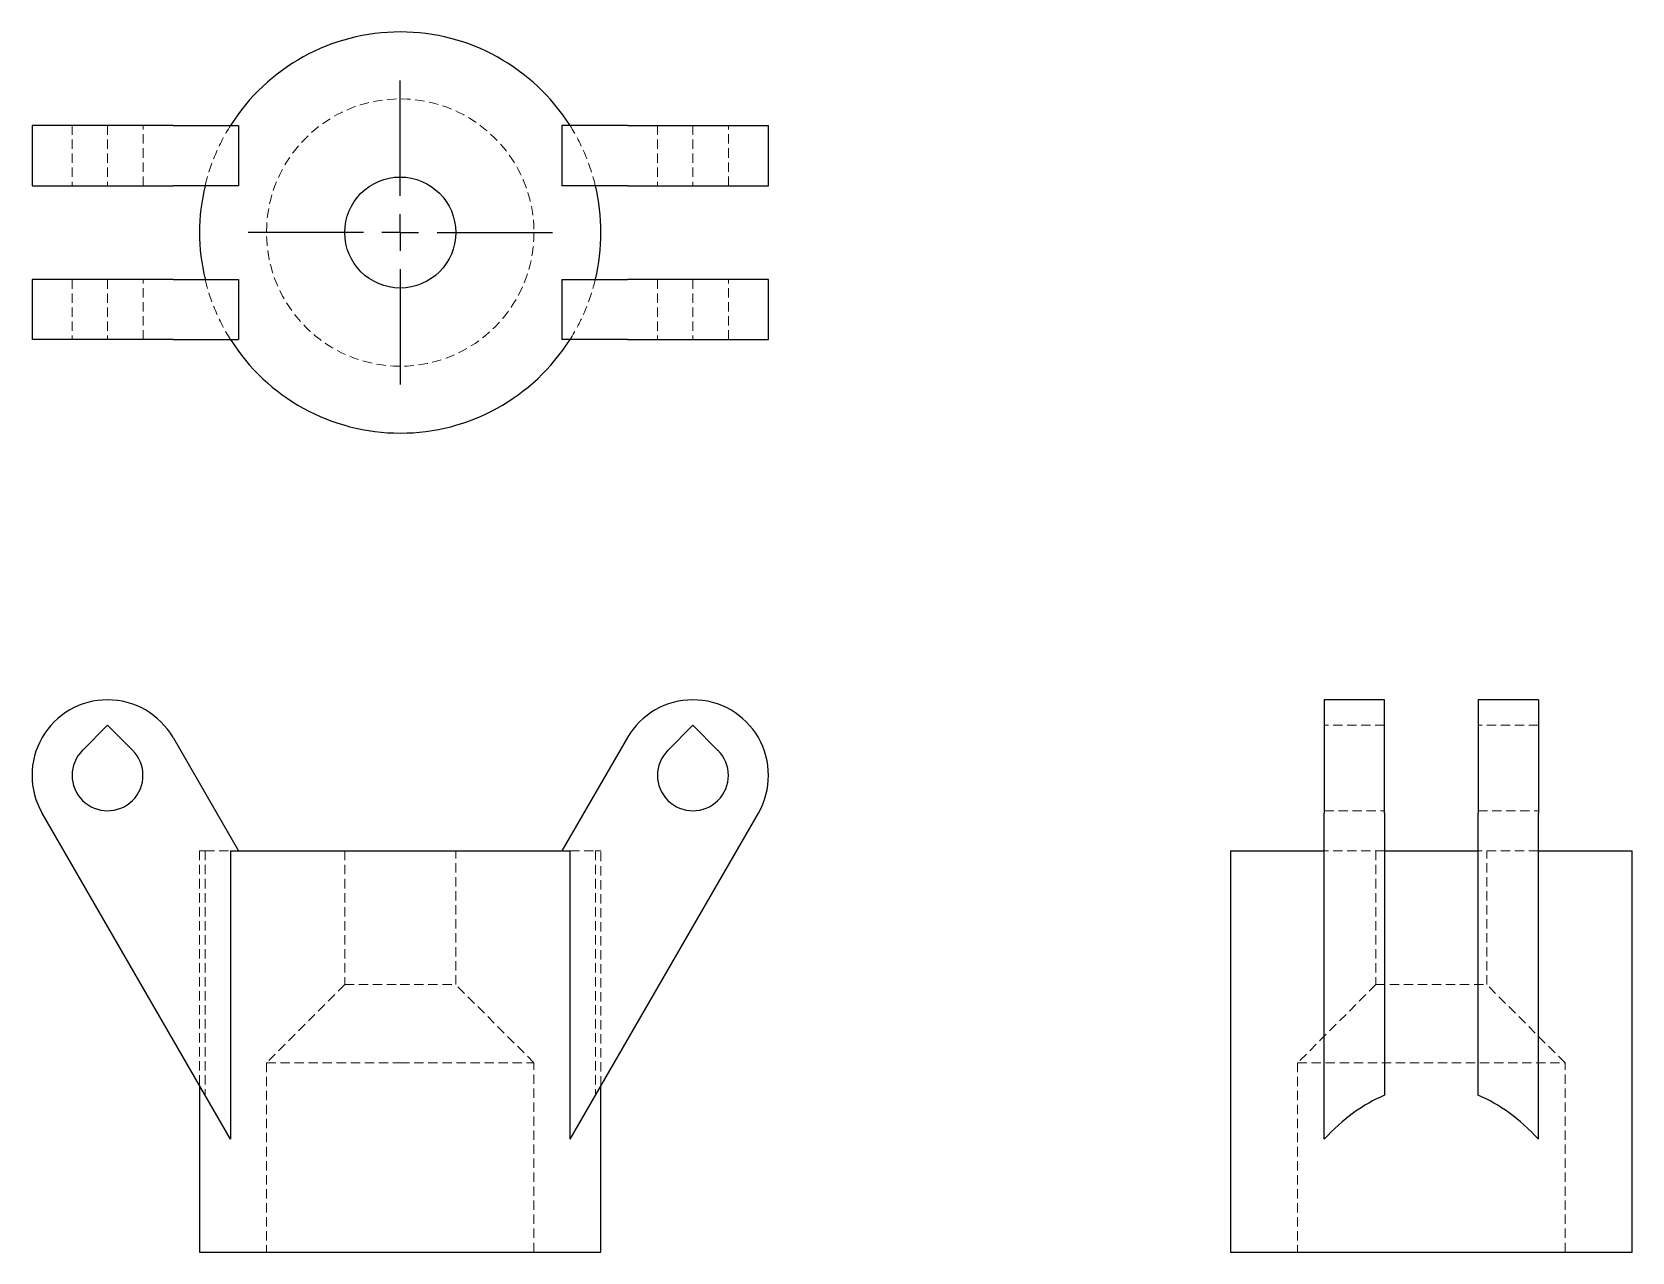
# Model space of a CAD drawing. Header units: millimetres. Extents: x 33 to 250, y 19 to 185.
import ezdxf

# ---------------------------------------------------------------- set-up
doc = ezdxf.new("R2010")
doc.units = ezdxf.units.MM
doc.linetypes.add('HIDDEN', pattern=[1.905, 1.27, -0.635])
doc.layers.add('10', color=7, linetype='Continuous')

# ---------------------------------------------------------------- blocks, each defined once
blk = doc.blocks.new('SW_CENTERMARKSYMBOL_0')
at = {"layer": '10', "color": 0}
for p, q in [((0, 5), (0, 20.66)), ((0, 0), (0, 2.5)), ((-5, 0), (-20.66, 0)), ((0, 0), (-2.5, 0)), ((0, 0), (0, -2.5)), ((0, 0), (2.5, 0)), ((5, 0), (20.66, 0)), ((0, -5), (0, -20.66))]:
    blk.add_line(p, q, dxfattribs=at)

msp = doc.modelspace()

# ---------------------------------------------------------------- linework, layer by layer
at = {"color": 7, "linetype": 'Continuous', "lineweight": 25}
for p, q in [((33, 172.53), (33, 164.36)), ((52.15, 172.53), (33, 172.53)), ((52.15, 172.53), (61.04, 172.53)), ((61.04, 172.53), (61.04, 164.36)), ((104.96, 172.53), (104.96, 164.36)), ((113.85, 172.53), (104.96, 172.53)), ((113.85, 172.53), (133, 172.53)), ((133, 164.36), (133, 172.53)), ((33, 164.36), (52.15, 164.36)), ((61.04, 164.36), (52.15, 164.36)), ((113.85, 164.36), (104.96, 164.36)), ((113.85, 164.36), (133, 164.36)), ((33, 151.64), (33, 143.47)), ((52.15, 151.64), (33, 151.64)), ((52.15, 151.64), (61.04, 151.64)), ((61.04, 151.64), (61.04, 143.47)), ((104.96, 151.64), (104.96, 143.47)), ((104.96, 151.64), (113.85, 151.64)), ((133, 151.64), (113.85, 151.64)), ((133, 143.47), (133, 151.64)), ((52.15, 143.47), (33, 143.47)), ((52.15, 143.47), (61.04, 143.47)), ((113.85, 143.47), (104.96, 143.47)), ((113.85, 143.47), (133, 143.47)), ((216.64, 94.51), (208.47, 94.51)), ((208.47, 94.51), (208.47, 79.12)), ((216.64, 79.12), (216.64, 94.51)), ((237.53, 94.51), (229.36, 94.51)), ((229.36, 94.51), (229.36, 79.12)), ((237.53, 94.51), (237.53, 79.12)), ((39.86, 87.65), (43.26, 91.05)), ((43.26, 91.05), (46.67, 87.65)), ((52.15, 89.38), (61.04, 73.98)), ((113.85, 89.38), (104.96, 73.98)), ((122.74, 91.05), (119.33, 87.65)), ((126.14, 87.65), (122.74, 91.05)), ((59.95, 34.82), (34.37, 79.12)), ((106.05, 34.82), (131.63, 79.12)), ((208.47, 34.82), (208.47, 79.12)), ((216.64, 79.12), (216.64, 40.78)), ((229.36, 40.78), (229.36, 79.12)), ((237.53, 34.82), (237.53, 79.12)), ((59.95, 73.98), (59.95, 34.82)), ((59.95, 73.98), (106.05, 73.98)), ((106.05, 34.82), (106.05, 73.98)), ((195.75, 73.98), (195.75, 19.49)), ((195.75, 73.98), (208.47, 73.98)), ((216.64, 73.98), (229.36, 73.98)), ((237.53, 73.98), (250.25, 73.98)), ((250.25, 19.49), (250.25, 73.98)), ((55.75, 42.09), (55.75, 19.49)), ((110.25, 19.49), (110.25, 42.09)), ((55.75, 19.49), (83, 19.49)), ((83, 19.49), (110.25, 19.49)), ((195.75, 19.49), (250.25, 19.49))]:
    msp.add_line(p, q, dxfattribs=at)
at = {"color": 7, "linetype": 'HIDDEN', "lineweight": 18}
for p, q in [((38.45, 172.53), (38.45, 164.36)), ((43.26, 172.53), (43.26, 164.36)), ((48.08, 164.36), (48.08, 172.53)), ((117.92, 172.53), (117.92, 164.36)), ((122.74, 172.53), (122.74, 164.36)), ((127.55, 164.36), (127.55, 172.53)), ((38.45, 151.64), (38.45, 143.47)), ((43.26, 151.64), (43.26, 143.47)), ((48.08, 143.47), (48.08, 151.64)), ((117.92, 151.64), (117.92, 143.47)), ((122.74, 151.64), (122.74, 143.47)), ((127.55, 143.47), (127.55, 151.64)), ((216.64, 91.05), (208.47, 91.05)), ((237.53, 91.05), (229.36, 91.05)), ((208.47, 79.43), (216.64, 79.43)), ((229.36, 79.43), (237.53, 79.43)), ((55.75, 73.98), (56.51, 73.98)), ((55.75, 73.98), (55.75, 42.09)), ((56.51, 73.98), (56.51, 40.78)), ((56.51, 73.98), (59.95, 73.98)), ((75.46, 73.98), (75.46, 55.82)), ((90.54, 55.82), (90.54, 73.98)), ((106.05, 73.98), (109.49, 73.98)), ((109.49, 73.98), (109.49, 40.78)), ((109.49, 73.98), (110.25, 73.98)), ((110.25, 42.09), (110.25, 73.98)), ((216.64, 73.98), (208.47, 73.98)), ((215.46, 73.98), (215.46, 55.82)), ((237.53, 73.98), (229.36, 73.98)), ((230.54, 55.82), (230.54, 73.98)), ((75.46, 55.82), (64.84, 45.19)), ((75.46, 55.82), (83, 55.82)), ((83, 55.82), (90.54, 55.82)), ((101.16, 45.19), (90.54, 55.82)), ((215.46, 55.82), (204.84, 45.19)), ((215.46, 55.82), (230.54, 55.82)), ((241.16, 45.19), (230.54, 55.82)), ((64.84, 45.19), (83, 45.19)), ((64.84, 45.19), (64.84, 19.49)), ((83, 45.19), (101.16, 45.19)), ((101.16, 19.49), (101.16, 45.19)), ((204.84, 45.19), (241.16, 45.19)), ((204.84, 45.19), (204.84, 19.49)), ((241.16, 19.49), (241.16, 45.19))]:
    msp.add_line(p, q, dxfattribs=at)
msp.add_circle((83, 158), 18.16, dxfattribs=at)
at = {"color": 7, "linetype": 'Continuous', "lineweight": 25}
msp.add_circle((83, 158), 7.54, dxfattribs=at)
for centre, radius, start, end in [((83, 158), 27.25, 32.231, 147.769), ((83, 158), 27.25, 166.5066, 193.4934), ((83, 158), 27.25, 346.5066, 13.4934), ((83, 158), 27.25, 212.231, 327.769), ((43.26, 84.25), 10.26, 30, 210), ((122.74, 84.25), 10.26, 330, 150), ((43.26, 84.25), 4.81, 135, 45), ((122.74, 84.25), 4.81, 135, 45)]:
    msp.add_arc(centre, radius, start, end, dxfattribs=at)
at = {"color": 7, "linetype": 'HIDDEN', "lineweight": 18}
for points in [[(59.95, 172.53), (59.16, 171.28), (58.47, 169.96), (57.32, 167.21), (56.85, 165.8), (56.51, 164.36)], [(106.05, 172.53), (106.84, 171.28), (107.53, 169.96), (108.68, 167.21), (109.15, 165.8), (109.49, 164.36)], [(56.51, 151.64), (56.85, 150.2), (57.32, 148.79), (58.47, 146.04), (59.16, 144.72), (59.95, 143.47)], [(109.49, 151.64), (109.15, 150.2), (108.68, 148.79), (107.53, 146.04), (106.84, 144.72), (106.05, 143.47)]]:
    msp.add_open_spline(points, degree=3, knots=[0, 0, 0, 0, 0.5, 0.5, 1, 1, 1, 1], dxfattribs=at)
at = {"color": 7, "linetype": 'Continuous', "lineweight": 25}
for points in [[(216.64, 40.78), (215.2, 40.19), (213.79, 39.38), (211.04, 37.38), (209.72, 36.18), (208.47, 34.82)], [(237.53, 34.82), (236.28, 36.18), (234.96, 37.38), (232.21, 39.38), (230.8, 40.19), (229.36, 40.78)]]:
    msp.add_open_spline(points, degree=3, knots=[0, 0, 0, 0, 0.5, 0.5, 1, 1, 1, 1], dxfattribs=at)

# ---------------------------------------------------------------- block references
at = {"layer": '10'}
msp.add_blockref('SW_CENTERMARKSYMBOL_0', (83, 158), dxfattribs=at)

doc.saveas('drawing.dxf')
